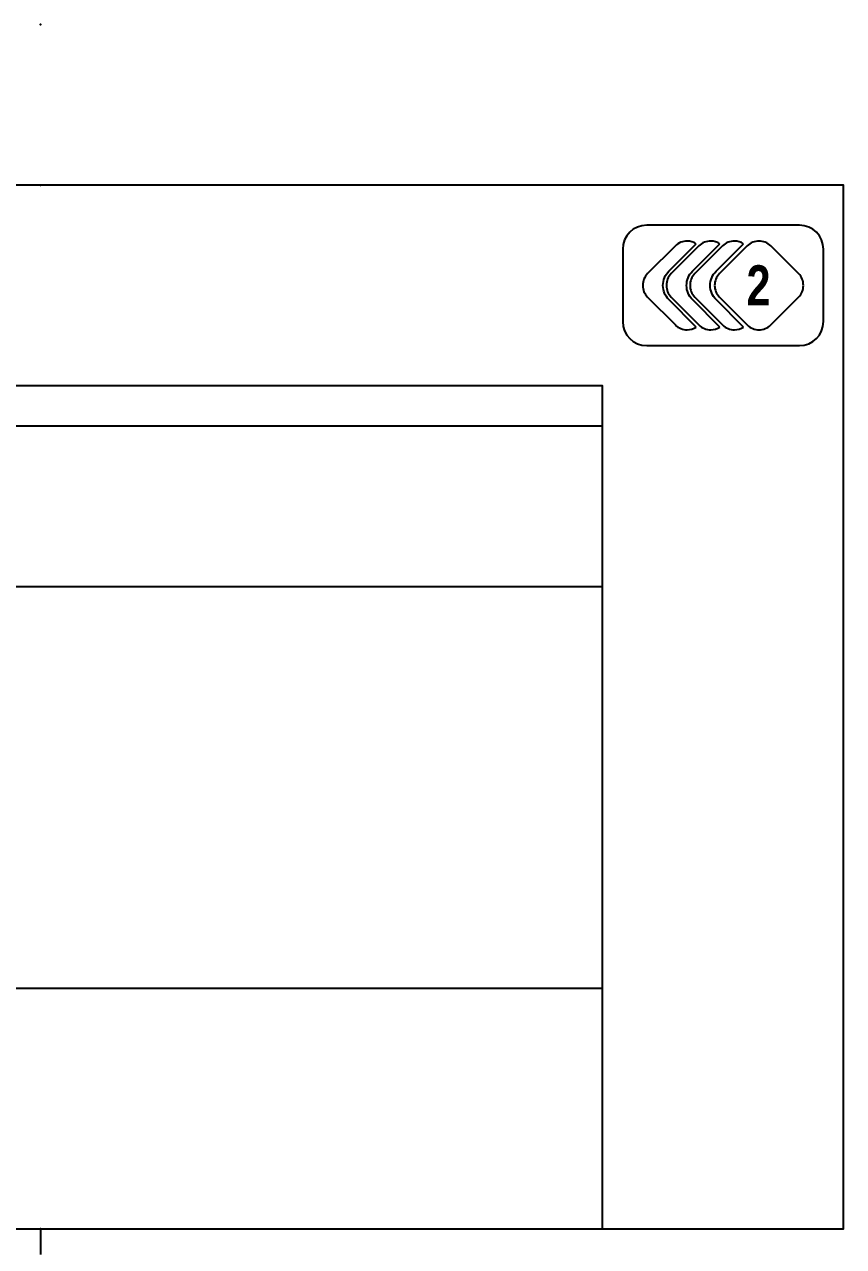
# Model space of a CAD drawing. Header units: millimetres. Extents: x 1215 to 9785, y -901 to 5802.
# Drawn here: x 6124.2 to 6328.2, y 5468.1 to 5772.5 of the extents above; entities that cross this region are included whole.
import ezdxf
from ezdxf.enums import TextEntityAlignment as Align

# ---------------------------------------------------------------- set-up
doc = ezdxf.new("R2010")
doc.units = ezdxf.units.MM
doc.linetypes.add('PHANTOM', pattern=[12.7, 6.35, -1.27, 1.27, -1.27, 1.27, -1.27])
doc.layers.add('PK24-EQUIPMENT', color=150, linetype='Continuous')
doc.layers.add('PK24-SYS-ROOM', color=8, linetype='Continuous', true_color=0x808080)
doc.layers.add('PK24E-HELPER', color=253, linetype='PHANTOM', true_color=0xa1a1a1)
doc.styles.add('Impact', font='impact.ttf', dxfattribs={"height": 5})

# ---------------------------------------------------------------- blocks, each defined once
blk = doc.blocks.new('*U44')
at = {"layer": 'PK24E-HELPER'}
blk.add_line((0, 0), (0, -1034.5), dxfattribs=at)
blk.add_point((0, 0), dxfattribs=at)
blk = doc.blocks.new('ROOM-ARROWLIGHT--FRONT-COMP-PK24')
at = {"layer": 'PK24-EQUIPMENT'}
for p, q in [((49, 250), (11, 250)), ((5, 244), (5, 226)), ((55, 226), (55, 244)), ((11, 220), (49, 220))]:
    blk.add_line(p, q, dxfattribs=at)
at = {"layer": 'PK24-EQUIPMENT', "color": 3}
for p, q in [((18.11, 244.83), (11.21, 237.94)), ((16.49, 238.54), (23.32, 245.37)), ((23.99, 244.83), (17.09, 237.94)), ((22.37, 238.54), (29.2, 245.37)), ((29.87, 244.83), (22.97, 237.94)), ((28.25, 238.54), (35.08, 245.37)), ((36.01, 244.83), (29.12, 237.94)), ((48.79, 237.94), (41.89, 244.83)), ((11.21, 232.06), (18.11, 225.17)), ((23.32, 224.63), (16.49, 231.46)), ((17.09, 232.06), (23.99, 225.17)), ((29.2, 224.63), (22.37, 231.46)), ((22.97, 232.06), (29.87, 225.17)), ((35.08, 224.63), (28.25, 231.46)), ((29.12, 232.06), (36.01, 225.17)), ((41.89, 225.17), (48.79, 232.06))]:
    blk.add_line(p, q, dxfattribs=at)
at = {"layer": 'PK24-EQUIPMENT'}
for centre, start, end in [((11, 244), 90, 180), ((49, 244), 0, 90), ((11, 226), 180, 270), ((49, 226), 270, 0)]:
    blk.add_arc(centre, 6, start, end, dxfattribs=at)
at = {"layer": 'PK24-EQUIPMENT', "color": 3}
for points in [[(21.05, 246.05), (19.98, 246.05), (18.91, 245.64), (18.11, 244.83)], [(23.32, 245.37), (22.64, 245.82), (21.84, 246.05), (21.05, 246.05)], [(26.93, 246.05), (25.86, 246.05), (24.79, 245.64), (23.99, 244.83)], [(29.2, 245.37), (28.52, 245.82), (27.72, 246.05), (26.93, 246.05)], [(32.81, 246.05), (31.74, 246.05), (30.67, 245.64), (29.87, 244.83)], [(35.08, 245.37), (34.4, 245.82), (33.6, 246.05), (32.81, 246.05)], [(38.95, 246.05), (37.89, 246.05), (36.82, 245.64), (36.01, 244.83)], [(41.89, 244.83), (41.08, 245.64), (40.02, 246.05), (38.95, 246.05)], [(11.21, 237.94), (10.4, 237.13), (10, 236.07), (10, 235)], [(15.03, 235), (15.03, 236.33), (15.55, 237.6), (16.49, 238.54)], [(17.09, 237.94), (16.28, 237.13), (15.88, 236.07), (15.88, 235)], [(20.91, 235), (20.91, 236.33), (21.43, 237.6), (22.37, 238.54)], [(22.97, 237.94), (22.16, 237.13), (21.76, 236.07), (21.76, 235)], [(26.79, 235), (26.79, 236.33), (27.31, 237.6), (28.25, 238.54)], [(29.12, 237.94), (28.31, 237.13), (27.9, 236.07), (27.9, 235)], [(50, 235), (50, 236.07), (49.6, 237.13), (48.79, 237.94)], [(10, 235), (10, 233.93), (10.4, 232.87), (11.21, 232.06)], [(16.49, 231.46), (15.55, 232.4), (15.03, 233.67), (15.03, 235)], [(15.88, 235), (15.88, 233.93), (16.28, 232.87), (17.09, 232.06)], [(22.37, 231.46), (21.43, 232.4), (20.91, 233.67), (20.91, 235)], [(21.76, 235), (21.76, 233.93), (22.16, 232.87), (22.97, 232.06)], [(28.25, 231.46), (27.31, 232.4), (26.79, 233.67), (26.79, 235)], [(27.9, 235), (27.9, 233.93), (28.31, 232.87), (29.12, 232.06)], [(48.79, 232.06), (49.6, 232.87), (50, 233.93), (50, 235)], [(18.11, 225.17), (18.91, 224.36), (19.98, 223.95), (21.05, 223.95)], [(21.05, 223.95), (21.84, 223.95), (22.64, 224.18), (23.32, 224.63)], [(23.99, 225.17), (24.79, 224.36), (25.86, 223.95), (26.93, 223.95)], [(26.93, 223.95), (27.72, 223.95), (28.52, 224.18), (29.2, 224.63)], [(29.87, 225.17), (30.67, 224.36), (31.74, 223.95), (32.81, 223.95)], [(32.81, 223.95), (33.6, 223.95), (34.4, 224.18), (35.08, 224.63)], [(36.01, 225.17), (36.82, 224.36), (37.89, 223.95), (38.95, 223.95)], [(38.95, 223.95), (40.02, 223.95), (41.08, 224.36), (41.89, 225.17)]]:
    blk.add_open_spline(points, degree=3, dxfattribs=at)
at = {"layer": 'PK24E-HELPER'}
blk.add_point((0, 0), dxfattribs=at)
blk = doc.blocks.new('ROOM---FRONT-SYS-PK24')
at = {"layer": 'PK24-SYS-ROOM', "color": 2}
for p, q in [((-140, 200), (140, 200)), ((-140, 160), (140, 160)), ((-140, 60), (140, 60))]:
    blk.add_line(p, q, dxfattribs=at)
at = {"layer": 'PK24-SYS-ROOM'}
for points in [[(-200, 0), (200, 0), (200, 260), (-200, 260)], [(-140, 0), (140, 0), (140, 210), (-140, 210)]]:
    blk.add_lwpolyline(points, close=True, dxfattribs=at)
blk.add_point((0, 0), dxfattribs=at)
at = {"layer": 'PK24E-HELPER'}
for p in [(0, 300), (0, 260)]:
    blk.add_point(p, dxfattribs=at)
at = {"layer": 'PK24-SYS-ROOM'}
blk.add_blockref('ROOM-ARROWLIGHT--FRONT-COMP-PK24', (140, 0), dxfattribs=at)
at = {"layer": 'PK24-SYS-ROOM', "color": 3, "style": 'Impact'}
blk.add_attdef('ROOMNO', text='', height=10, dxfattribs=at).set_placement((178.82, 230), align=Align.CENTER)

msp = doc.modelspace()

# ---------------------------------------------------------------- block references
ref = msp.add_blockref('ROOM---FRONT-SYS-PK24', (6128.22, 5472.46, 361.35))
ref.add_attrib('ROOMNO', '2', dxfattribs={"layer": 'PK24-SYS-ROOM', "color": 3, "height": 10, "style": 'Impact'}).set_placement((6307.05, 5702.46, 361.35), align=Align.CENTER)
msp.add_blockref('*U44', (6128.22, 5472.46, 361.35))

doc.saveas('drawing.dxf')
